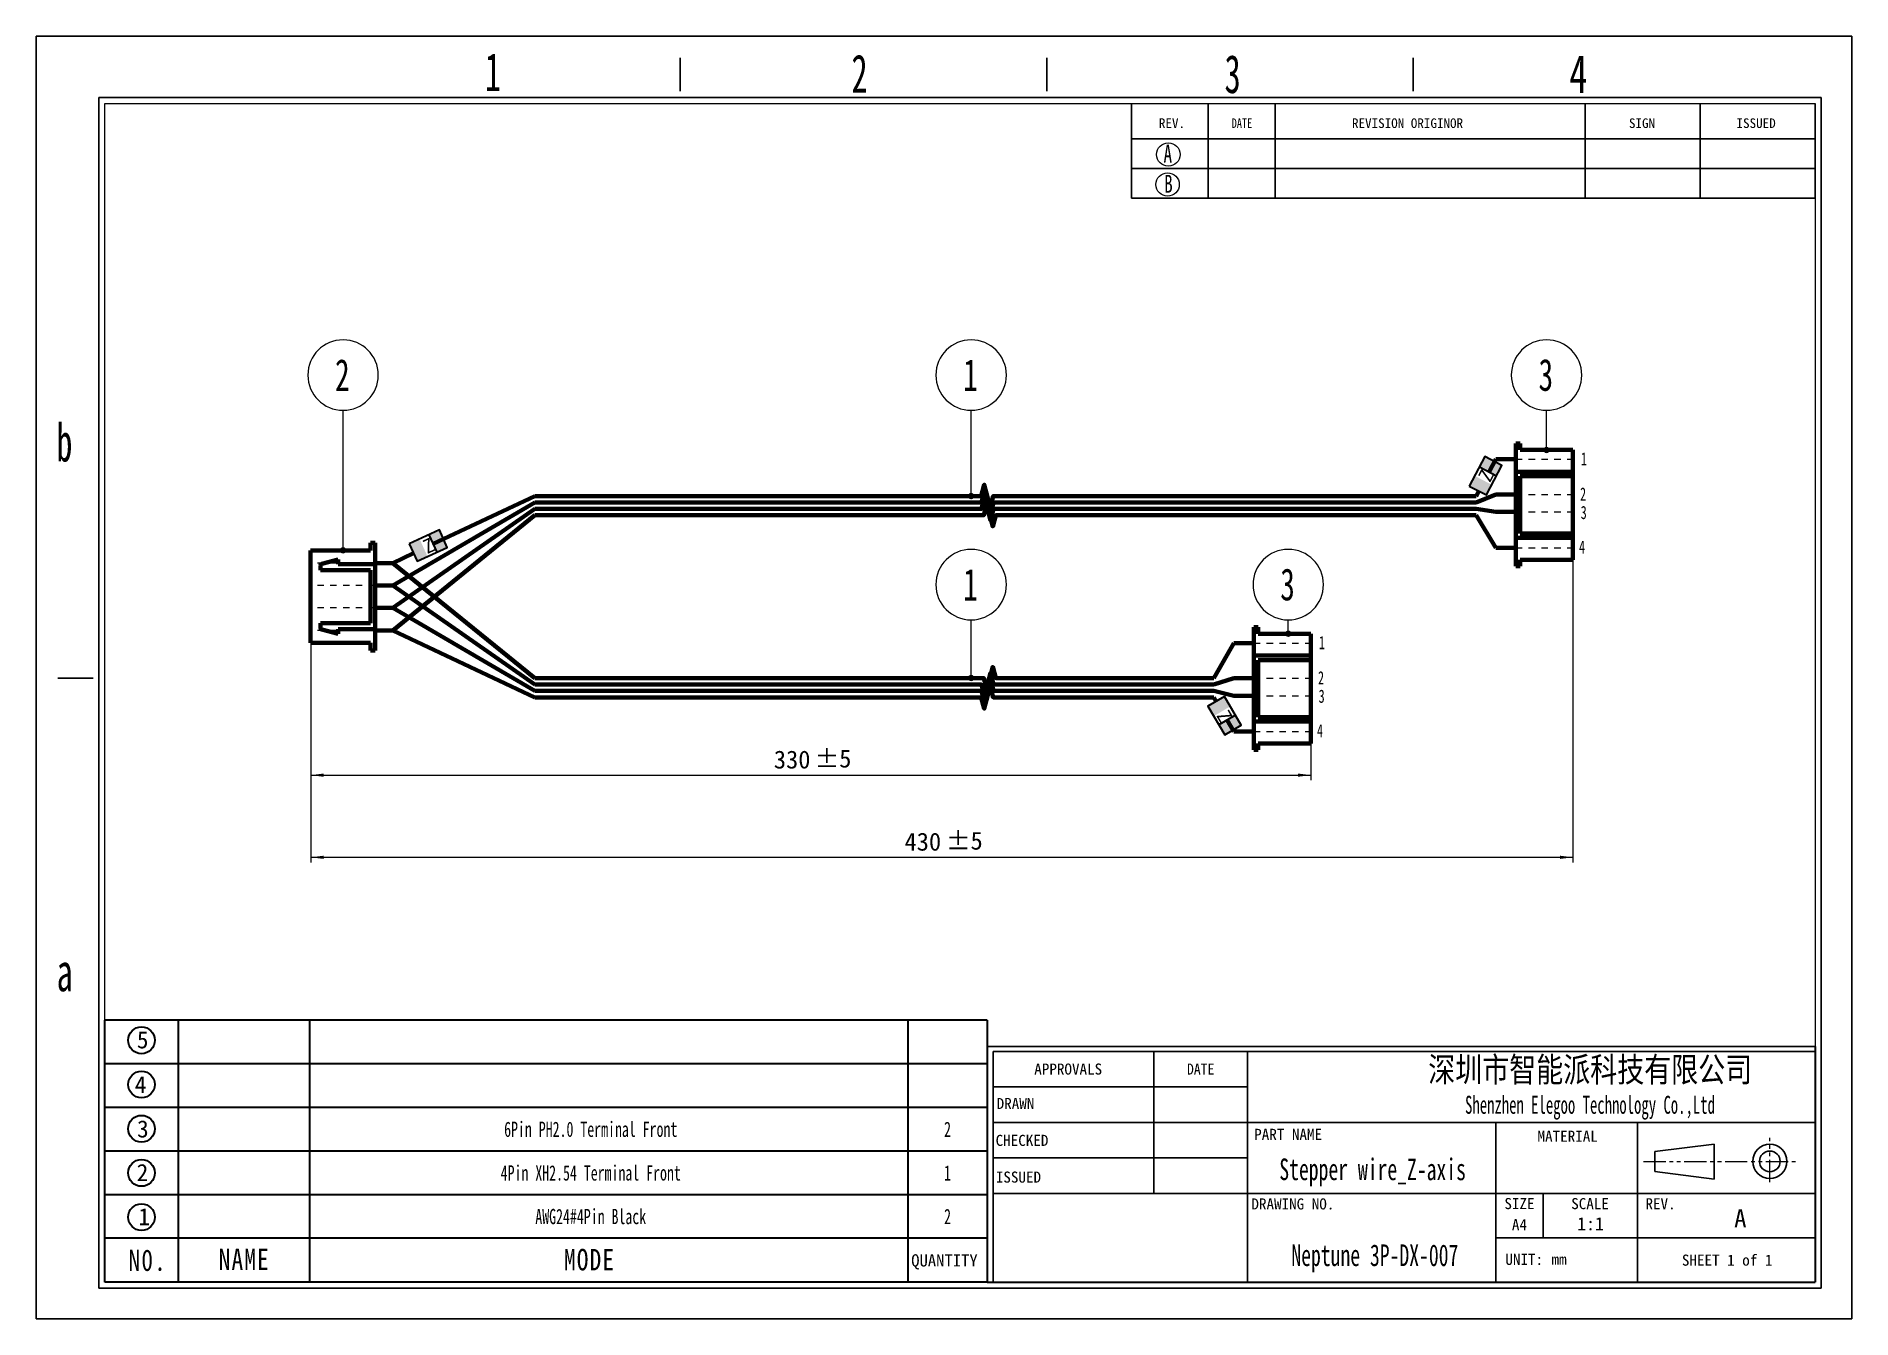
# Model space of a CAD drawing. Header units: millimetres. Extents: x 0 to 283, y 0 to 200.
import ezdxf
from ezdxf.enums import TextEntityAlignment as Align

# ---------------------------------------------------------------- set-up
doc = ezdxf.new("R2010")
doc.units = ezdxf.units.MM
for name, pattern in [('双点画线', [22, 12, -2, 2, -2, 2, -2]), ('点画线', [18, 12, -2, 2, -2]), ('虚线', [2, 1, -1])]:
    doc.linetypes.add(name, pattern=pattern)
doc.layers.get('0').update_dxf_attribs({"lineweight": 35})
for name, color, linetype, lineweight in [('SLD-0', 179, 'Continuous', 30), ('中心线层', 1, '点画线', 18), ('尺寸线层', 3, 'Continuous', 18), ('粗实线层', 7, 'Continuous', 35), ('细实线层', 7, 'Continuous', 18)]:
    doc.layers.add(name, color=color, linetype=linetype, lineweight=lineweight)
doc.styles.add('SLDTEXTSTYLE0', font='', dxfattribs={"width": 0.7})
doc.styles.add('SLDTEXTSTYLE10', font='', dxfattribs={"width": 0.7865})
doc.styles.add('SLDTEXTSTYLE11', font='', dxfattribs={"width": 0.862222})
doc.styles.add('SLDTEXTSTYLE12', font='', dxfattribs={"width": 1.089})
doc.styles.add('SLDTEXTSTYLE13', font='', dxfattribs={"width": 0.805625})
doc.styles.add('SLDTEXTSTYLE2', font='', dxfattribs={"width": 0.469})
doc.styles.add('SLDTEXTSTYLE3', font='', dxfattribs={"width": 0.56})
doc.styles.add('SLDTEXTSTYLE4', font='', dxfattribs={"width": 0.40535})
doc.styles.add('SLDTEXTSTYLE5', font='', dxfattribs={"width": 0.7})
doc.styles.add('SLDTEXTSTYLE6', font='', dxfattribs={"width": 0.62})
doc.styles.add('SLDTEXTSTYLE7', font='', dxfattribs={"width": 0.9075})
doc.styles.add('SLDTEXTSTYLE8', font='', dxfattribs={"width": 0.484})
doc.styles.add('SLDTEXTSTYLE9', font='', dxfattribs={"width": 0.870455})
doc.styles.add('工程1', font='')
doc.styles.add('标准', font='', dxfattribs={"width": 0.667})
doc.styles.get('SLDTEXTSTYLE0').set_extended_font_data('宋体')
doc.styles.get('SLDTEXTSTYLE10').set_extended_font_data('宋体')
doc.styles.get('SLDTEXTSTYLE11').set_extended_font_data('宋体')
doc.styles.get('SLDTEXTSTYLE12').set_extended_font_data('宋体')
doc.styles.get('SLDTEXTSTYLE13').set_extended_font_data('宋体')
doc.styles.get('SLDTEXTSTYLE2').set_extended_font_data('宋体')
doc.styles.get('SLDTEXTSTYLE3').set_extended_font_data('宋体')
doc.styles.get('SLDTEXTSTYLE4').set_extended_font_data('宋体')
doc.styles.get('SLDTEXTSTYLE5').set_extended_font_data('宋体')
doc.styles.get('SLDTEXTSTYLE6').set_extended_font_data('宋体')
doc.styles.get('SLDTEXTSTYLE7').set_extended_font_data('宋体')
doc.styles.get('SLDTEXTSTYLE8').set_extended_font_data('宋体')
doc.styles.get('SLDTEXTSTYLE9').set_extended_font_data('宋体')
doc.styles.get('工程1').set_extended_font_data('宋体')
doc.styles.get('标准').set_extended_font_data('宋体')
doc.dimstyles.new('标准', dxfattribs={"dimscale": 0.8, "dimtxt": 3.5, "dimasz": 2.5, "dimexe": 1, "dimexo": 0, "dimtad": 1, "dimdsep": 46, "dimtxsty": '工程1', "dimblk": '_CAXARROW', "dimcen": 0, "dimdle": 4, "dimazin": 2, "dimtfac": 0.707107, "dimtdec": 3, "dimtmove": 2, "dimatfit": 3, "dimfxl": 1, "dimfrac": 2, "dimtolj": 1, "dimarcsym": 1})

# ---------------------------------------------------------------- blocks, each defined once
blk = doc.blocks.new('ELEGOO标题栏_1')
for p in [(133.85, 38.11), (0, 0)]:
    blk.add_line(p, (133.85, 0))
at = {"layer": 'SLD-0', "color": 0, "linetype": 'Continuous'}
for p, q in [((133.85, 38.11), (0, 38.11)), ((0, 38.11), (0, 0)), ((133.85, 37.29), (0.96, 37.29)), ((0.96, 37.29), (0.96, 0)), ((26.95, 37.29), (26.95, 14.34)), ((42.07, 37.29), (42.07, 0)), ((42.07, 31.55), (0.96, 31.55)), ((133.85, 25.81), (0.96, 25.81)), ((82.22, 25.81), (82.22, 0)), ((105.17, 0), (105.17, 25.81)), ((107.93, 21.13), (117.56, 22.32)), ((107.93, 17.89), (107.93, 21.13)), ((117.56, 16.63), (117.56, 22.32)), ((42.07, 20.08), (0.96, 20.08)), ((107.93, 17.89), (117.56, 16.63)), ((133.85, 14.34), (0.96, 14.34)), ((89.87, 14.34), (89.87, 7.17)), ((82.22, 7.17), (133.85, 7.17))]:
    blk.add_line(p, q, dxfattribs=at)
for radius in [2.77, 1.67]:
    blk.add_circle((126.54, 19.51), radius, dxfattribs=at)
at = {"layer": '中心线层', "color": 1, "linetype": '双点画线', "lineweight": 18, "ltscale": 0.3}
for p, q in [((126.54, 16.16), (126.54, 23.3)), ((106.1, 19.51), (130.7, 19.51))]:
    blk.add_line(p, q, dxfattribs=at)
at = {"layer": 'SLD-0', "color": 0}
for s, insert, char_height, width, attachment_point, style in [('{\\W1;APPROVALS}', (13.1, 35.34), 1.7927, 38.1779, 2, 'SLDTEXTSTYLE10'), ('DATE', (34.52, 35.34), 1.793, 17.8919, 2, 'SLDTEXTSTYLE7'), ('{\\W0.8;深圳市智能派科技有限公司}', (97.5, 36.37), 4, 133.1206, 2, 'SLDTEXTSTYLE0'), ('{\\W1;DRAWN}', (4.58, 29.77), 1.7927, 12.6788, 2, 'SLDTEXTSTYLE4'), ('{\\fsimsun|b1|i0|c134|p2;\\W0.6;Shenzhen Elegoo Technology Co.,Ltd}', (97.46, 30.12), 2.9104, 129.0935, 2, 'SLDTEXTSTYLE2'), ('{\\W1;CHECKED}', (5.63, 23.81), 1.7927, 17.6061, 2, 'SLDTEXTSTYLE4'), ('{\\W1;PART NAME}', (48.66, 24.78), 1.7927, 40.2352, 2, 'SLDTEXTSTYLE11'), ('{\\W1;MATERIAL}', (93.86, 24.48), 1.7927, 43.0109, 2, 'SLDTEXTSTYLE12'), ('{\\W1;ISSUED}', (5.05, 17.87), 1.7927, 14.7218, 2, 'SLDTEXTSTYLE4'), ('{\\W1;DRAWING NO.}', (49.43, 13.53), 1.7927, 46.8642, 2, 'SLDTEXTSTYLE9'), ('{\\W1;SIZE}', (86.06, 13.59), 1.793, 9.8746, 2, 'SLDTEXTSTYLE4'), ('{\\W1;SCALE}', (97.48, 13.58), 1.7927, 22.8456, 2, 'SLDTEXTSTYLE7'), ('{\\W1;REV.}', (108.87, 13.56), 1.793, 16.3741, 2, 'SLDTEXTSTYLE7'), ('{\\W1;A}', (120.78, 11.78), 2.91, 3.9348, 1, 'SLDTEXTSTYLE3'), ('{\\W1;A4}', (86.06, 10.18), 1.793, 4.9073, 2, 'SLDTEXTSTYLE4'), ('{\\W1;1:1}', (97.55, 10.49), 2.117, 7.7808, 2, 'SLDTEXTSTYLE3'), ('{\\W1;UNIT:}', (86.83, 4.57), 1.7927, 18.0042, 2, 'SLDTEXTSTYLE7'), ('{\\W1;mm}', (92.46, 4.58), 1.793, 5.0475, 2, 'SLDTEXTSTYLE8'), ('{\\W1;SHEET 1 of 1}', (119.64, 4.44), 1.7927, 47.0046, 2, 'SLDTEXTSTYLE13')]:
    blk.add_mtext(s, dxfattribs=dict(at, insert=insert, char_height=char_height, width=width, attachment_point=attachment_point, style=style))
at = {"layer": '尺寸线层', "color": 0, "style": '标准', "width": 0.667}
for tag, height, p in [('绘制者', 2, (21.79, 28.7)), ('绘图日期', 2, (34.51, 28.68)), ('审核者', 2, (21.8, 23.22)), ('审核日期', 2, (34.51, 22.95)), ('材质', 3.5, (94.1, 18.33)), ('发布者', 2, (21.79, 17.24)), ('发布日期', 2, (34.51, 17.21)), ('零件名称', 3.5, (62.32, 18.23)), ('图纸编号', 3.5, (62.68, 4.34))]:
    blk.add_attdef(tag, text='', height=height, dxfattribs=at).set_placement(p, align=Align.MIDDLE_CENTER)
blk = doc.blocks.new('更新记录栏_1')
at = {"layer": 'SLD-0', "color": 0, "linetype": 'Continuous'}
for p, q in [((-110.52, 0), (-110.52, -15.3)), ((-98.13, 0), (-98.13, -15.3)), ((-87.3, 0), (-87.3, -15.3)), ((-110.52, -5.74), (0, -5.74)), ((-110.52, -10.52), (0, -10.52)), ((-110.52, -15.3), (0, -15.3))]:
    blk.add_line(p, q, dxfattribs=at)
at = {"layer": 'SLD-0', "color": 0}
for p, q in [((-37.16, 0), (-37.16, -15.3)), ((-18.58, 0), (-18.58, -15.3))]:
    blk.add_line(p, q, dxfattribs=at)
at = {"layer": 'SLD-0', "color": 2, "lineweight": 0}
for centre in [(-104.56, -8.25), (-104.68, -13.1)]:
    blk.add_circle(centre, 1.89, dxfattribs=at)
at = {"layer": '粗实线层', "color": 0, "lineweight": 18}
for p in [(-110.52, 0), (0, -15.3)]:
    blk.add_line(p, (0, 0), dxfattribs=at)
at = {"layer": 'SLD-0', "color": 0, "attachment_point": 1, "style": 'SLDTEXTSTYLE10'}
for s, insert, char_height, width in [('{\\W1;REV.}', (-106.09, -2.41), 1.554, 12.2988), ('DATE', (-94.32, -2.41), 1.554, 13.4388), ('{\\W1;REVISION ORIGINOR}', (-74.87, -2.41), 1.5536, 57.5127), ('{\\W1;SIGN}', (-30.09, -2.41), 1.554, 12.3134), ('{\\W1;ISSUED}', (-12.7, -2.41), 1.5536, 19.59)]:
    blk.add_mtext(s, dxfattribs=dict(at, insert=insert, char_height=char_height, width=width))
at = {"layer": 'SLD-0', "color": 2, "char_height": 2.9, "attachment_point": 1, "style": 'SLDTEXTSTYLE5'}
for s, insert, width in [('A', (-105.34, -6.68), 3.5956), ('B', (-105.23, -11.54), 3.5381)]:
    blk.add_mtext(s, dxfattribs=dict(at, insert=insert, width=width))
at = {"layer": '尺寸线层', "color": 0, "style": '标准', "width": 0.667}
for tag, p in [('日期A', (-92.71, -8.13)), ('A版本更新内容', (-62.23, -8.13)), ('标记A', (-27.87, -8.13)), ('发布者A', (-9.29, -8.13)), ('日期B', (-92.71, -12.91)), ('A版本更新内容', (-62.23, -12.91)), ('标记B', (-27.87, -12.91)), ('发布者B', (-9.29, -12.91))]:
    blk.add_attdef(tag, text='', height=1.5, dxfattribs=at).set_placement(p, align=Align.MIDDLE_CENTER)
blk = doc.blocks.new('图框_1')
at = {"layer": 'SLD-0', "color": 0}
for p, q in [((0, 207.38), (293.52, 207.38)), ((0, 0), (0, 207.38)), ((293.52, 207.38), (293.52, 0)), ((293.52, 0), (0, 0))]:
    blk.add_line(p, q, dxfattribs=at)
at = {"layer": 'SLD-0', "color": 0, "linetype": 'Continuous'}
for p, q in [((104.11, 198.49), (104.11, 203.88)), ((163.36, 198.49), (163.36, 203.88)), ((222.61, 198.49), (222.61, 203.88)), ((10.1, 4.94), (10.1, 197.5)), ((10.1, 197.5), (288.58, 197.5)), ((288.58, 197.5), (288.58, 4.94)), ((9.21, 103.56), (3.48, 103.56)), ((288.58, 4.94), (10.1, 4.94))]:
    blk.add_line(p, q, dxfattribs=at)
at = {"layer": 'SLD-0', "color": 0, "lineweight": 15}
for p, q in [((11.08, 5.93), (11.08, 196.52)), ((11.08, 196.52), (287.59, 196.52)), ((287.59, 196.52), (287.59, 5.93)), ((287.59, 5.93), (11.08, 5.93))]:
    blk.add_line(p, q, dxfattribs=at)
at = {"layer": 'SLD-0', "color": 0, "char_height": 6.17, "attachment_point": 1}
for s, insert, width, style in [('1', (72.52, 204.68), 3.1728, 'SLDTEXTSTYLE6'), ('2', (131.8, 204.43), 6.4014, 'SLDTEXTSTYLE6'), ('3', (192.12, 204.37), 6.3735, 'SLDTEXTSTYLE6'), ('4', (247.85, 204.37), 7.6545, 'SLDTEXTSTYLE5'), ('b', (3.24, 144.8), 6.4386, 'SLDTEXTSTYLE6'), ('a', (3.29, 59.13), 6.3735, 'SLDTEXTSTYLE6')]:
    blk.add_mtext(s, dxfattribs=dict(at, insert=insert, width=width, style=style))
blk = doc.blocks.new('图框1_1')
at = {"layer": '粗实线层', "color": 0}
blk.add_blockref('图框_1', (0, 0), dxfattribs=at)
blk = doc.blocks.new('明细栏_1')
at = {"layer": '粗实线层', "color": 0}
for p, q in [((144.46, 42.89), (0, 42.89)), ((0, 0), (0, 42.89)), ((12, 42.89), (12, 0)), ((33.51, 42.89), (33.51, 0)), ((131.49, 42.89), (131.49, 0)), ((144.46, 42.89), (144.46, 0)), ((144.46, 35.74), (0, 35.74)), ((144.46, 28.59), (0, 28.59)), ((144.46, 21.44), (0, 21.44)), ((0, 14.3), (0, 21.44)), ((144.46, 14.3), (0, 14.3)), ((144.46, 7.17), (0, 7.17)), ((144.46, 0), (0, 0))]:
    blk.add_line(p, q, dxfattribs=at)
for centre in [(6, 39.59), (6, 32.35), (6, 25.11), (6, 17.87), (6, 10.63)]:
    blk.add_circle(centre, 2.19, dxfattribs=at)
at = {"layer": '尺寸线层', "color": 0, "char_height": 2.8, "attachment_point": 1, "line_spacing_factor": 1.15057, "style": '标准'}
for s, insert, width in [('\\T1.1;{\\fsimsun|b1|i0|c134|p2;\\W1;5}', (5.24, 41.07), 1.5173), ('\\T1.1;{\\fsimsun|b1|i0|c134|p2;\\W1;4}', (4.9, 33.74), 1.7207), ('\\T1.1;{\\fsimsun|b1|i0|c134|p2;\\W1;3}', (5.27, 26.48), 1.5173), ('\\T1.1;{\\fsimsun|b1|i0|c134|p2;\\W1;2}', (5.2, 19.34), 1.5486), ('\\T1.1;{\\fsimsun|b1|i0|c134|p2;\\W1;1}', (5.48, 12.1), 1.3013)]:
    blk.add_mtext(s, dxfattribs=dict(at, insert=insert, width=width))
at = {"layer": '尺寸线层', "color": 3, "attachment_point": 1, "line_spacing_factor": 1.15057, "style": '标准'}
for s, insert, char_height, width in [('\\T1.1;{\\fsimsun|b1|i0|c134|p2;\\W0.8;\\C0;N0.}', (3.88, 5.33), 3.5, 5.1088), ('\\T1.1;{\\fsimsun|b1|i0|c134|p2;\\W0.8;\\C0;NAME}', (18.64, 5.48), 3.5, 8.4532), ('\\T1.1;{\\fsimsun|b1|i0|c134|p2;\\W0.8;\\C0;MODE}', (75.17, 5.42), 3.5, 8.4532), ('{\\fSimSun|b1|i0|c134|p2;\\W1;\\T1;\\C0;QUANTITY}', (132.02, 4.55), 2, 11.2737)]:
    blk.add_mtext(s, dxfattribs=dict(at, insert=insert, char_height=char_height, width=width))
at = {"layer": '尺寸线层', "color": 0, "style": '标准', "width": 0.667}
for tag, p in [('名称5', (22.75, 39.31)), ('规格5', (79.55, 39.31)), ('数量5 ', (137.97, 39.31)), ('名称4', (22.75, 32.17)), ('规格4 ', (79.55, 32.17)), ('数量4', (137.97, 32.17)), ('名称3', (22.75, 25.02)), ('规格3', (79.55, 25.02)), ('数量3', (137.97, 25.02)), ('名称2', (22.75, 17.87)), ('规格2', (79.55, 17.87)), ('数量2', (137.97, 17.87)), ('名称1', (22.75, 10.73)), ('规格1', (79.55, 10.73)), ('数量1', (137.97, 10.73))]:
    blk.add_attdef(tag, text='', height=2.5, dxfattribs=at).set_placement(p, align=Align.MIDDLE_CENTER)
blk = doc.blocks.new('*X8')
at = {"layer": '细实线层', "lineweight": 18}
h = blk.add_hatch(color=0, dxfattribs=at)
edge = h.paths.add_edge_path(flags=0)
edge.add_arc((0, 0), 0.5, 0, 360)
at = {"layer": '细实线层', "color": 0}
blk.add_line((0, 0), (0, 13.38), dxfattribs=at)
for start, end in [(90, 270), (270, 90)]:
    blk.add_arc((0, 18.88), 5.5, start, end, dxfattribs=at)
at = {"layer": '细实线层', "color": 0, "lineweight": 18, "insert": (0, 18.88), "char_height": 5, "width": 2.8506, "attachment_point": 5, "line_spacing_factor": 1.15057, "style": '标准'}
blk.add_mtext('\\T1.1;1', dxfattribs=at)
blk = doc.blocks.new('*X9')
at = {"layer": '细实线层', "lineweight": 18}
h = blk.add_hatch(color=0, dxfattribs=at)
edge = h.paths.add_edge_path(flags=0)
edge.add_arc((0, 0), 0.5, 0, 360)
at = {"layer": '细实线层', "color": 0}
blk.add_line((0, 0), (0, 9.07), dxfattribs=at)
for start, end in [(90, 270), (270, 90)]:
    blk.add_arc((0, 14.57), 5.5, start, end, dxfattribs=at)
at = {"layer": '细实线层', "color": 0, "lineweight": 18, "insert": (0, 14.57), "char_height": 5, "width": 2.8506, "attachment_point": 5, "line_spacing_factor": 1.15057, "style": '标准'}
blk.add_mtext('\\T1.1;1', dxfattribs=at)
blk = doc.blocks.new('*X10')
at = {"layer": '细实线层', "lineweight": 18}
h = blk.add_hatch(color=0, dxfattribs=at)
edge = h.paths.add_edge_path(flags=0)
edge.add_arc((0, 0), 0.5, 0, 360)
at = {"layer": '细实线层', "color": 0}
blk.add_line((0, 0), (0, 21.85), dxfattribs=at)
for start, end in [(90, 270), (270, 90)]:
    blk.add_arc((0, 27.35), 5.5, start, end, dxfattribs=at)
at = {"layer": '细实线层', "color": 0, "lineweight": 18, "insert": (0, 27.35), "char_height": 5, "width": 3.1301, "attachment_point": 5, "line_spacing_factor": 1.15057, "style": '标准'}
blk.add_mtext('\\T1.1;2', dxfattribs=at)
blk = doc.blocks.new('*X11')
at = {"layer": '细实线层', "lineweight": 18}
h = blk.add_hatch(color=0, dxfattribs=at)
edge = h.paths.add_edge_path(flags=0)
edge.add_arc((0, 0), 0.5, 0, 360)
at = {"layer": '细实线层', "color": 0}
blk.add_line((0, 0), (0, 2.16), dxfattribs=at)
for start, end in [(90, 270), (270, 90)]:
    blk.add_arc((0, 7.66), 5.5, start, end, dxfattribs=at)
at = {"layer": '细实线层', "color": 0, "lineweight": 18, "insert": (0, 7.66), "char_height": 5, "width": 3.1301, "attachment_point": 5, "line_spacing_factor": 1.15057, "style": '标准'}
blk.add_mtext('\\T1.1;3', dxfattribs=at)
blk = doc.blocks.new('*X12')
at = {"layer": '细实线层', "lineweight": 18}
h = blk.add_hatch(color=0, dxfattribs=at)
edge = h.paths.add_edge_path(flags=0)
edge.add_arc((0, 0), 0.5, 0, 360)
at = {"layer": '细实线层', "color": 0}
blk.add_line((0, 0), (0, 6.19), dxfattribs=at)
for start, end in [(90, 270), (270, 90)]:
    blk.add_arc((0, 11.69), 5.5, start, end, dxfattribs=at)
at = {"layer": '细实线层', "color": 0, "lineweight": 18, "insert": (0, 11.69), "char_height": 5, "width": 3.1301, "attachment_point": 5, "line_spacing_factor": 1.15057, "style": '标准'}
blk.add_mtext('\\T1.1;3', dxfattribs=at)
blk = doc.blocks.new('*X14')
at = {"color": 0, "char_height": 2.8, "attachment_point": 1, "style": '工程1'}
for s, insert, width in [('330', (115.07, 88.66), 46.114), ('%%P5', (121.46, 88.81), 24.0268)]:
    blk.add_mtext(s, dxfattribs=dict(at, insert=insert, width=width))
blk = doc.blocks.new('*X13')
at = {"layer": '尺寸线层', "linetype": 'Continuous'}
for points in [[(42.81, 84.82), (44.81, 85.07), (44.81, 84.57)], [(198.85, 84.82), (196.85, 85.07), (196.85, 84.57)]]:
    blk.add_hatch(color=0, dxfattribs=at).paths.add_polyline_path(points, flags=0)
at = {"layer": '尺寸线层', "color": 0, "linetype": 'Continuous'}
for p, q in [((42.81, 105.45), (42.81, 84.02)), ((198.85, 89.78), (198.85, 84.02)), ((42.81, 84.82), (198.85, 84.82))]:
    blk.add_line(p, q, dxfattribs=at)
at = {"layer": '尺寸线层', "color": 0}
blk.add_blockref('*X14', (0, 0), dxfattribs=at)
blk = doc.blocks.new('_CAXARROW')
blk.add_hatch(color=0).paths.add_polyline_path([(0, 0), (-1, 0.125), (-1, -0.125)], flags=0)
blk = doc.blocks.new('*X16')
at = {"color": 0, "char_height": 2.8, "attachment_point": 1, "style": '工程1'}
for s, insert, width in [('430', (135.46, 75.84), 46.4894), ('%%P5', (141.95, 76), 24.0268)]:
    blk.add_mtext(s, dxfattribs=dict(at, insert=insert, width=width))
blk = doc.blocks.new('*X15')
at = {"layer": '尺寸线层', "linetype": 'Continuous'}
for points in [[(42.81, 72), (44.81, 72.25), (44.81, 71.75)], [(239.74, 72), (237.74, 72.25), (237.74, 71.75)]]:
    blk.add_hatch(color=0, dxfattribs=at).paths.add_polyline_path(points, flags=0)
at = {"layer": '尺寸线层', "color": 0, "linetype": 'Continuous'}
for p, q in [((239.74, 118.45), (239.74, 71.2)), ((42.81, 105.45), (42.81, 71.2)), ((42.81, 72), (239.74, 72))]:
    blk.add_line(p, q, dxfattribs=at)
at = {"layer": '尺寸线层', "color": 0}
blk.add_blockref('*X16', (0, 0), dxfattribs=at)
blk = doc.blocks.new('1514')
at = {"layer": '粗实线层'}
h = blk.add_hatch(color=0, dxfattribs=at)
h.paths.add_polyline_path([(0, 0), (0, 1.1), (0, 3), (1.8, 3), (1.8, 0)], flags=0)
h.paths.add_polyline_path([(3.39, 0), (3.39, 1.33), (3.39, 3), (5.19, 3), (5.19, 0)], flags=0)
at = {"layer": '粗实线层', "color": 0}
blk.add_line((3.39, 3.01), (3.39, 0), dxfattribs=at)
blk.add_lwpolyline([(0, 3), (0, 0), (5.19, 0), (5.19, 3)], close=True, dxfattribs=at)

msp = doc.modelspace()

# ---------------------------------------------------------------- linework, layer by layer
at = {"color": 0, "linetype": 'Continuous', "lineweight": 70}
for p, q in [((44.319, 116.799), (44.319, 117.547)), ((52.164, 116.799), (44.319, 116.799)), ((44.528, 117.814), (47.072, 118.45)), ((47.072, 118.45), (47.072, 117.762)), ((47.072, 117.762), (52.852, 117.762)), ((44.319, 108.542), (44.319, 107.793)), ((52.164, 108.542), (44.319, 108.542)), ((44.528, 107.526), (47.072, 106.89)), ((47.072, 106.89), (47.072, 107.578)), ((47.072, 107.578), (52.852, 107.578))]:
    msp.add_line(p, q, dxfattribs=at)
for centre, start, end in [((44.595, 117.547), 104.03624, 180), ((44.595, 107.793), 180, 255.96376)]:
    msp.add_arc(centre, 0.275, start, end, dxfattribs=at)
at = {"layer": '粗实线层', "color": 0, "lineweight": 70}
for p, q in [((230.841, 117.421), (230.841, 136.589)), ((230.841, 136.589), (231.525, 136.589)), ((231.525, 136.589), (231.525, 135.562)), ((227.721, 134.107), (226.666, 132.142)), ((231.525, 135.562), (239.74, 135.562)), ((239.74, 135.562), (239.74, 118.447)), ((239.74, 132.139), (230.841, 132.139)), ((230.841, 132.139), (230.841, 131.454)), ((231.525, 131.454), (239.74, 131.454)), ((231.525, 131.454), (231.525, 122.555)), ((61.897, 120.895), (77.765, 128.379)), ((225.066, 129.158), (224.648, 128.379)), ((224.648, 127.379), (227.721, 128.63)), ((55.604, 114.418), (77.765, 127.379)), ((55.604, 110.923), (77.765, 126.379)), ((77.765, 125.379), (55.604, 107.414)), ((224.648, 126.379), (227.721, 125.892)), ((224.648, 125.379), (227.721, 120.287)), ((230.841, 121.87), (230.841, 122.555)), ((239.74, 121.87), (230.841, 121.87)), ((231.525, 122.555), (239.74, 122.555)), ((42.806, 105.445), (42.806, 119.895)), ((42.806, 119.895), (52.164, 119.895)), ((52.852, 121.065), (52.164, 121.065)), ((52.164, 121.065), (52.164, 119.895)), ((52.852, 121.065), (52.852, 104.276)), ((55.604, 117.927), (58.835, 119.451)), ((52.164, 108.542), (52.164, 116.799)), ((55.604, 117.927), (77.765, 99.961)), ((231.525, 117.421), (230.841, 117.421)), ((239.74, 118.447), (231.525, 118.447)), ((231.525, 118.447), (231.525, 117.421)), ((55.604, 114.418), (77.765, 98.961)), ((77.765, 97.961), (55.604, 110.923)), ((189.955, 88.752), (189.955, 107.92)), ((189.955, 107.92), (190.64, 107.92)), ((190.64, 107.92), (190.64, 106.893)), ((52.164, 105.445), (42.806, 105.445)), ((52.164, 104.276), (52.164, 105.445)), ((55.604, 107.414), (77.765, 96.961)), ((183.701, 99.961), (186.836, 105.438)), ((190.64, 106.893), (198.855, 106.893)), ((198.855, 106.893), (198.855, 89.779)), ((52.852, 104.276), (52.164, 104.276)), ((198.855, 103.47), (189.955, 103.47)), ((189.955, 103.47), (189.955, 102.786)), ((190.64, 102.786), (198.855, 102.786)), ((190.64, 102.786), (190.64, 93.886)), ((183.701, 98.961), (186.836, 99.962)), ((183.701, 97.961), (186.836, 97.223)), ((183.701, 96.961), (184.071, 96.331)), ((189.955, 93.202), (189.955, 93.886)), ((190.64, 93.886), (198.855, 93.886)), ((185.784, 93.411), (186.836, 91.619)), ((198.855, 93.202), (189.955, 93.202)), ((190.64, 88.752), (189.955, 88.752)), ((198.855, 89.779), (190.64, 89.779)), ((190.64, 89.779), (190.64, 88.752))]:
    msp.add_line(p, q, dxfattribs=at)
at = {"layer": '粗实线层', "color": 0, "linetype": 'Continuous', "lineweight": 70}
for p, q in [((230.841, 134.107), (227.721, 134.107)), ((230.841, 128.63), (227.721, 128.63)), ((230.841, 125.892), (227.721, 125.892)), ((230.841, 120.287), (227.721, 120.287)), ((52.852, 117.927), (55.604, 117.927)), ((52.852, 114.418), (55.604, 114.418)), ((52.852, 110.923), (55.604, 110.923)), ((52.852, 107.414), (55.604, 107.414)), ((189.955, 105.438), (186.836, 105.438)), ((189.955, 99.962), (186.836, 99.962)), ((189.955, 97.223), (186.836, 97.223)), ((189.955, 91.619), (186.836, 91.619))]:
    msp.add_line(p, q, dxfattribs=at)
at = {"layer": '粗实线层', "color": 8, "linetype": '虚线', "lineweight": 18}
for p, q in [((230.841, 134.107), (239.74, 134.107)), ((230.841, 128.63), (239.74, 128.63)), ((230.841, 125.892), (239.74, 125.892)), ((230.841, 120.287), (239.74, 120.287)), ((52.852, 117.927), (42.806, 117.927)), ((52.852, 114.418), (42.806, 114.418)), ((52.852, 110.923), (42.806, 110.923)), ((52.852, 107.414), (42.806, 107.414)), ((189.955, 105.438), (198.855, 105.438)), ((189.955, 99.962), (198.855, 99.962)), ((189.955, 97.223), (198.855, 97.223)), ((189.955, 91.619), (198.855, 91.619))]:
    msp.add_line(p, q, dxfattribs=at)
at = {"layer": '细实线层', "lineweight": 70}
for points in [[(224.648, 128.379), (223.398, 128.379), (149.31, 128.379), (148.841, 126.629), (147.903, 130.129), (147.435, 128.379), (77.765, 128.379)], [(77.765, 127.379), (147.448, 127.379), (147.916, 129.129), (148.854, 125.629), (149.323, 127.379), (224.648, 127.379)], [(77.765, 126.379), (147.451, 126.379), (147.92, 128.129), (148.858, 124.629), (149.326, 126.379), (224.648, 126.379)], [(77.765, 125.379), (147.813, 125.379), (148.281, 127.129), (149.219, 123.629), (149.688, 125.379), (224.648, 125.379)], [(77.765, 99.961), (147.813, 99.961), (148.281, 98.211), (149.219, 101.711), (149.688, 99.961), (183.701, 99.961)], [(77.765, 98.961), (147.451, 98.961), (147.92, 97.211), (148.858, 100.711), (149.326, 98.961), (183.701, 98.961)], [(77.765, 97.961), (147.448, 97.961), (147.916, 96.211), (148.854, 99.711), (149.323, 97.961), (183.701, 97.961)], [(183.701, 96.961), (149.31, 96.961), (148.841, 98.711), (147.903, 95.211), (147.435, 96.961), (77.765, 96.961)]]:
    msp.add_lwpolyline(points, dxfattribs=at)

# ---------------------------------------------------------------- block references
at = {"xscale": 0.964990897734145, "yscale": 0.964990897734145, "zscale": 0.964990897734145}
msp.add_blockref('ELEGOO标题栏_1', (148.357, 5.718), dxfattribs=at).add_auto_attribs({'零件名称': 'Stepper wire_Z-axis', '图纸编号': 'Neptune 3P-DX-007'})
at = {"layer": '粗实线层', "color": 0, "xscale": 0.964990897734145, "yscale": 0.964990897734145, "zscale": 0.964990897734145}
for name, p in [('图框1_1', (0, 0)), ('更新记录栏_1', (277.522, 189.637))]:
    msp.add_blockref(name, p, dxfattribs=at)
at = {"layer": '粗实线层', "color": 0}
for p, rotation in [((226.238, 128.542), 62.28255130283938), ((59.404, 118.199), 24.45001327462678), ((182.78, 95.566), 300.6427697476044)]:
    msp.add_blockref('1514', p, dxfattribs=dict(at, rotation=rotation))
at = {"layer": '粗实线层', "color": 0, "xscale": 0.9529514990850049, "yscale": 0.9529514990850049, "zscale": 0.9529514990850049}
msp.add_blockref('明细栏_1', (10.696, 5.718), dxfattribs=at).add_auto_attribs({'规格1': 'AWG24#4Pin Black', '数量1': '2', '规格2': '4Pin XH2.54 Terminal Front', '规格3': '6Pin PH2.0 Terminal Front', '数量2': '1', '数量3': '2'})
at = {"layer": '细实线层'}
for name, p in [('*X10', (47.862, 119.905)), ('*X8', (145.854, 128.372)), ('*X12', (235.633, 135.562)), ('*X9', (145.854, 99.983)), ('*X11', (195.332, 106.893))]:
    msp.add_blockref(name, p, dxfattribs=at)

# ---------------------------------------------------------------- texts
at = {"layer": '尺寸线层', "color": 0, "lineweight": 70, "char_height": 2.0537, "width": 3.30226, "attachment_point": 1, "line_spacing_factor": 1.15057, "style": '标准'}
for s, insert in [('\\T1.1;1', (241.001, 135.203)), ('\\T1.1;2', (240.866, 129.715)), ('\\T1.1;3', (240.964, 126.839)), ('\\T1.1;4', (240.694, 121.444)), ('\\T1.1;1', (200.116, 106.534)), ('\\T1.1;2', (199.981, 101.046)), ('\\T1.1;3', (200.079, 98.171)), ('\\T1.1;4', (199.809, 92.775))]:
    msp.add_mtext(s, dxfattribs=dict(at, insert=insert))
at = {"layer": '尺寸线层', "color": 3, "char_height": 2.2, "width": 34.13985, "attachment_point": 1, "line_spacing_factor": 1.15057, "style": '标准'}
for insert, rotation in [((224.85, 131.411), 62.28255), ((60.067, 121.316), 24.45001), ((185.951, 95.243), 300.64277)]:
    msp.add_mtext('\\T1.1;{\\W1;\\C0;Z}', dxfattribs=dict(at, insert=insert, rotation=rotation))

# ---------------------------------------------------------------- dimensions: what is measured, and where the dimension line sits
at = {"layer": '尺寸线层', "color": 0}
for base, p2, text, picture, middle in [((239.74, 72), (239.74, 118.447), '\\A1;430{\\H1x;%%P5}', '*X15', (141.273, 72)), ((198.855, 84.816), (198.855, 89.779), '\\A1;330{\\H1x;%%P5}', '*X13', (120.83, 84.816))]:
    dim = msp.add_linear_dim(base=base, p1=(42.806, 105.445), p2=p2, text=text, dimstyle='标准', override={"dimsah": 1, "dimtfac": 1, "dimtfill": 1, "dimtzin": 8}, dxfattribs=at)
    dim.commit()
    dim.dimension.update_dxf_attribs({"geometry": picture, "text_midpoint": middle})

doc.saveas('drawing.dxf')
